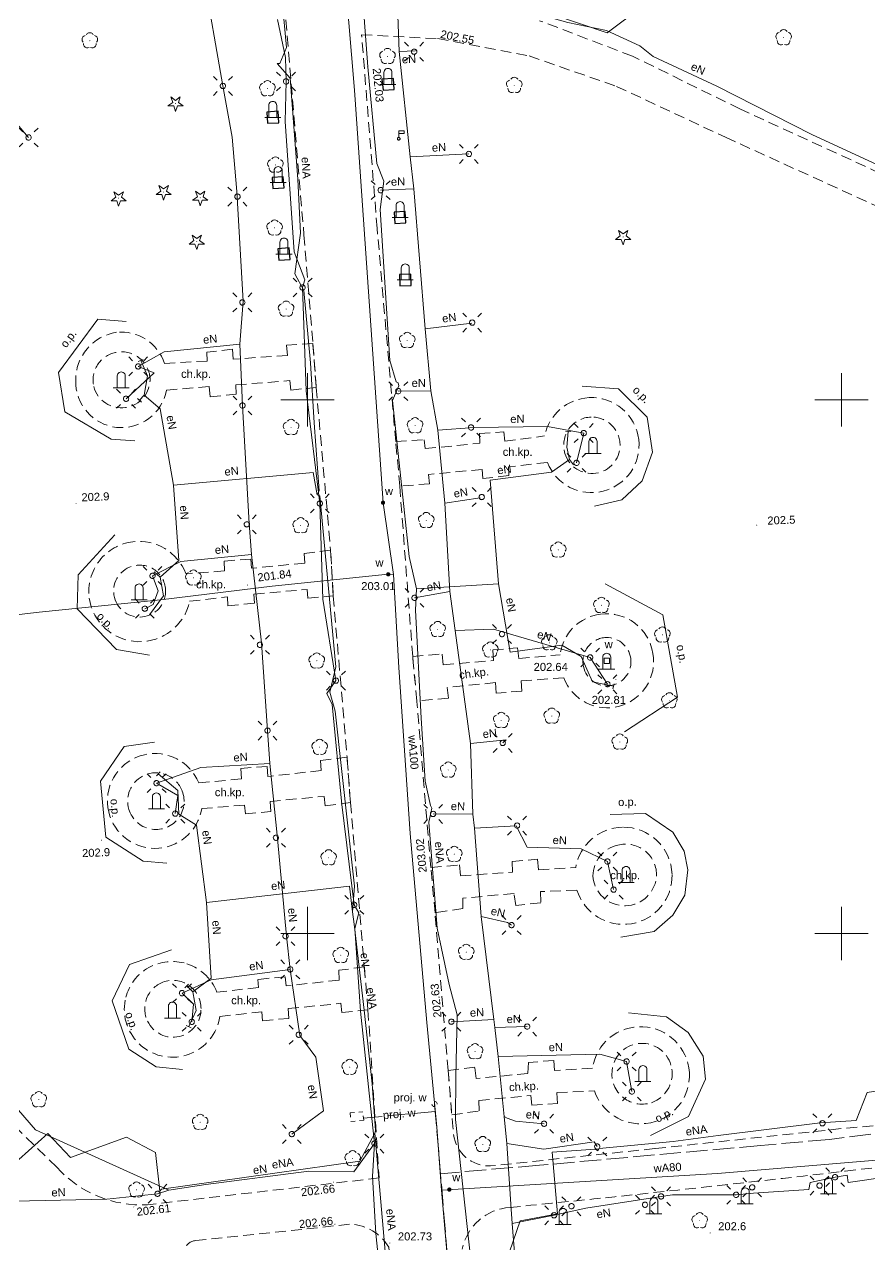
# Model space of a CAD drawing. Extents: x 0 to 7423283, y 0 to 5548300.
# Drawn here: x 7422473.5 to 7422552.6, y 5547770.9 to 5547885.2 of the extents above; entities that cross this region are included whole.
import ezdxf
from ezdxf.enums import TextEntityAlignment as Align

# ---------------------------------------------------------------- set-up
doc = ezdxf.new("R2010")
doc.units = 0
for name, pattern in [('PRZER0_8-0_8', [1.6, 0.8, -0.8]), ('PRZER2-1', [3, 2, -1]), ('PRZER4-1', [5, 4, -1])]:
    doc.linetypes.add(name, pattern=pattern)
doc.layers.get('0').update_dxf_attribs({"linetype": 'CONTINUOUS', "lineweight": 13})
for name, color, linetype, lineweight in [('KTCR02', 7, 'PRZER2-1', 18), ('KTCR02_O', 7, 'PRZER2-1', 18), ('RTPW01', 7, 'CONTINUOUS', 13), ('RTPW01_O', 7, 'CONTINUOUS', 13), ('RTPW02', 7, 'CONTINUOUS', 13), ('RTPW02_O', 7, 'CONTINUOUS', 13), ('SUSM', 7, 'CONTINUOUS', 18), ('USPIMT', 7, 'CONTINUOUS', 18)]:
    doc.layers.add(name, color=color, linetype=linetype, lineweight=lineweight)
for name, color, linetype, lineweight, true_color in [('OBOO04_01', 7, 'CONTINUOUS', 18, 0x0a0909), ('OBOO04_02', 7, 'CONTINUOUS', 18, 0x0a0909), ('OBOP01', 7, 'CONTINUOUS', 18, 0x008000), ('OBOP02', 7, 'CONTINUOUS', 18, 0x008000), ('OBOP05_02', 7, 'CONTINUOUS', 18, 0x0a0909), ('OBOP05_02_O', 7, 'CONTINUOUS', 18, 0x0a0909), ('SUPE04', 1, 'CONTINUOUS', 18, 0xff0000), ('SUPE04_O', 1, 'CONTINUOUS', 18, 0xff0000), ('SUPW03', 5, 'CONTINUOUS', 18, 0x0000ff), ('SUPW03_O', 5, 'CONTINUOUS', 18, 0x0000ff), ('SUUS02', 7, 'CONTINUOUS', 18, 0x0a0909), ('SUUS02_O', 5, 'CONTINUOUS', 18, 0x0000ff), ('SUUS15', 7, 'CONTINUOUS', 18, 0xff9100), ('SUUS15_18', 5, 'PRZER0_8-0_8', 18, 0x0000ff), ('SUUS15_O', 7, 'CONTINUOUS', 18, 0xff9100), ('SUXX_01', 7, 'CONTINUOUS', 18, 0x0a0909)]:
    doc.layers.add(name, color=color, linetype=linetype, lineweight=lineweight, true_color=true_color)
for name, color, linetype, true_color in [('SUPS01_03', 1, 'CONTINUOUS', 0xff0000), ('SUPS01_03_O', 1, 'CONTINUOUS', 0xff0000), ('SUPS01_08', 5, 'CONTINUOUS', 0x0000ff), ('SUPS01_08_O', 5, 'CONTINUOUS', 0x0000ff), ('SUUS25', 7, 'CONTINUOUS', 0x0a0909), ('SUUS25_O', 7, 'CONTINUOUS', 0x0a0909)]:
    doc.layers.add(name, color=color, linetype=linetype, true_color=true_color)
doc.styles.add('GEO-INFO', font='Arial')

# ---------------------------------------------------------------- blocks, each defined once
blk = doc.blocks.new('KOLO')
blk.add_hatch(color=0).paths.add_polyline_path([(0, 0.5), (-0.12941, 0.482963), (-0.25, 0.433013), (-0.353553, 0.353553), (-0.433013, 0.25), (-0.482963, 0.12941), (-0.5, 0), (-0.482963, -0.12941), (-0.433013, -0.25), (-0.353553, -0.353553), (-0.25, -0.433013), (-0.12941, -0.482963), (0, -0.5), (0.12941, -0.482963), (0.25, -0.433013), (0.353553, -0.353553), (0.433013, -0.25), (0.482963, -0.12941), (0.5, 0), (0.482963, 0.12941), (0.433013, 0.25), (0.353553, 0.353553), (0.25, 0.433013), (0.12941, 0.482963)])
blk = doc.blocks.new('SUUS_P')
at = {"color": 0}
for points in [[(-0.5, 0), (-0.482963, 0.12941), (-0.433013, 0.25), (-0.353553, 0.353553), (-0.25, 0.433013), (-0.12941, 0.482963), (0, 0.5)], [(0.5, 0), (0.482963, -0.12941), (0.433013, -0.25), (0.353553, -0.353553), (0.25, -0.433013), (0.12941, -0.482963), (0, -0.5)]]:
    blk.add_lwpolyline(points, dxfattribs=at)
blk = doc.blocks.new('KRAK_MA')
at = {"color": 0}
blk.add_lwpolyline([(0.25, 0), (0.241481, -0.064705), (0.216506, -0.125), (0.176777, -0.176777), (0.125, -0.216506), (0.064705, -0.241481), (0, -0.25), (-0.064705, -0.241481), (-0.125, -0.216506), (-0.183263, -0.170043), (-0.225242, -0.108471), (-0.247208, -0.037261), (-0.247208, 0.037261), (-0.225242, 0.108471), (-0.183263, 0.170043), (-0.125, 0.216506), (-0.05563, 0.243732), (0.018683, 0.249301), (0.091335, 0.232718), (0.155872, 0.195458), (0.20656, 0.14083), (0.238893, 0.073689), (0.25, 0), (1.5, 0), (1.5, -1), (1, -1), (1, 0)], dxfattribs=at)
blk = doc.blocks.new('SPDLP')
blk.add_hatch(color=0).paths.add_polyline_path([(-0.09, 0), (-0.085595, -0.027812), (-0.072812, -0.052901), (-0.052901, -0.072812), (-0.027812, -0.085595), (0, -0.09), (0.027812, -0.085595), (0.052901, -0.072812), (0.072812, -0.052901), (0.085595, -0.027812), (0.09, 0), (0.085595, 0.027812), (0.072812, 0.052901), (0.052901, 0.072812), (0.027812, 0.085595), (0, 0.09), (-0.027812, 0.085595), (-0.052901, 0.072812), (-0.072812, 0.052901), (-0.085595, 0.027812)])
at = {"color": 0}
for points in [[(-1.292703, 0.137547), (-1.355024, 0.389802), (-1.327532, 0.648184), (-1.213525, 0.881678), (-1.026689, 1.062258), (-0.78945, 1.168249), (-0.530282, 1.186929)], [(-0.268652, 1.271938), (-0.048001, 1.40916), (0.20623, 1.462858), (0.463525, 1.426585), (0.693003, 1.304695), (0.867117, 1.11182), (0.964971, 0.871109)], [(1.126667, 0.648554), (1.325358, 0.481106), (1.454989, 0.255912), (1.5, 0), (1.454989, -0.255912), (1.325358, -0.481106), (1.126667, -0.648554)], [(-0.530282, -1.186929), (-0.78945, -1.168249), (-1.026689, -1.062258), (-1.213525, -0.881678), (-1.327532, -0.648184), (-1.355024, -0.389802), (-1.292703, -0.137547)], [(0.964971, -0.871109), (0.867117, -1.11182), (0.693003, -1.304695), (0.463525, -1.426585), (0.20623, -1.462858), (-0.048001, -1.40916), (-0.268652, -1.271938)]]:
    blk.add_lwpolyline(points, dxfattribs=at)
blk = doc.blocks.new('SPDIP')
blk.add_hatch(color=0).paths.add_polyline_path([(-0.09, 0), (-0.085595, -0.027812), (-0.072812, -0.052901), (-0.052901, -0.072812), (-0.027812, -0.085595), (0, -0.09), (0.027812, -0.085595), (0.052901, -0.072812), (0.072812, -0.052901), (0.085595, -0.027812), (0.09, 0), (0.085595, 0.027812), (0.072812, 0.052901), (0.052901, 0.072812), (0.027812, 0.085595), (0, 0.09), (-0.027812, 0.085595), (-0.052901, 0.072812), (-0.072812, 0.052901), (-0.085595, 0.027812)])
at = {"color": 0}
blk.add_lwpolyline([(0.177062, -0.544942), (-0.463555, -1.426676), (-0.463555, -0.336792), (-1.500096, 0), (-0.463555, 0.336792), (-0.463555, 1.426676), (0.177062, 0.544942), (1.213603, 0.881734), (0.572986, 0), (1.213603, -0.881734)], close=True, dxfattribs=at)
blk = doc.blocks.new('OBOO04')
at = {"color": 0}
for points in [[(0, -1), (0, 1)], [(0, -0.5), (1.5, -0.5), (1.62941, -0.482963), (1.75, -0.433013), (1.853553, -0.353553), (1.933013, -0.25), (1.982963, -0.12941), (2, 0), (1.982963, 0.12941), (1.933013, 0.25), (1.853553, 0.353553), (1.75, 0.433013), (1.62941, 0.482963), (1.5, 0.5)], [(0, 0.5), (1.5, 0.5)]]:
    blk.add_lwpolyline(points, dxfattribs=at)
blk = doc.blocks.new('KWADRAT_NIEPRZEZR')
at = {"color": 0}
blk.add_lwpolyline([(-0.5, 0.5), (-0.5, -0.5), (0.5, -0.5), (0.5, 0.5)], close=True, dxfattribs=at)
blk = doc.blocks.new('PION_C')
at = {"color": 0}
blk.add_lwpolyline([(0, 0.5), (0, -0.5)], dxfattribs=at)
blk = doc.blocks.new('SUSM01_01')
at = {"color": 0}
for points in [[(-0.353553, 0.353553), (-0.212132, 0.212132)], [(0.353553, 0.353553), (0.212132, 0.212132)], [(-0.353553, -0.353553), (-0.212132, -0.212132)], [(0.353553, -0.353553), (0.212132, -0.212132)]]:
    blk.add_lwpolyline(points, dxfattribs=at)
blk.add_lwpolyline([(0.1, 0), (0.093969, -0.034202), (0.076604, -0.064279), (0.05, -0.086603), (0.025882, -0.096593), (0, -0.1), (-0.025882, -0.096593), (-0.05, -0.086603), (-0.073305, -0.068017), (-0.090097, -0.043388), (-0.098883, -0.014904), (-0.098883, 0.014904), (-0.090097, 0.043388), (-0.073305, 0.068017), (-0.05, 0.086603), (-0.022252, 0.097493), (0.007473, 0.09972), (0.036534, 0.093087), (0.062349, 0.078183), (0.082624, 0.056332), (0.095557, 0.029476)], close=True, dxfattribs=at)
blk = doc.blocks.new('OKRAG_PELNY')
at = {"color": 0}
blk.add_lwpolyline([(0.5, 0), (0.482963, -0.12941), (0.433013, -0.25), (0.353553, -0.353553), (0.25, -0.433013), (0.12941, -0.482963), (0, -0.5), (-0.12941, -0.482963), (-0.25, -0.433013), (-0.353553, -0.353553), (-0.433013, -0.25), (-0.482963, -0.12941), (-0.5, 0), (-0.482963, 0.12941), (-0.433013, 0.25), (-0.353553, 0.353553), (-0.25, 0.433013), (-0.12941, 0.482963), (0, 0.5), (0.12941, 0.482963), (0.25, 0.433013), (0.353553, 0.353553), (0.433013, 0.25), (0.482963, 0.12941)], close=True, dxfattribs=at)

msp = doc.modelspace()

# ---------------------------------------------------------------- linework, layer by layer
at = {"color": 7, "linetype": 'Continuous', "lineweight": 13, "elevation": 100, "flags": 128}
for points in [[(7422500, 5547847.5), (7422500, 5547852.5)], [(7422550, 5547847.5), (7422550, 5547852.5)], [(7422497.5, 5547850), (7422502.5, 5547850)], [(7422547.5, 5547850), (7422552.5, 5547850)], [(7422500, 5547797.5), (7422500, 5547802.5)], [(7422550, 5547797.5), (7422550, 5547802.5)], [(7422497.5, 5547800), (7422502.5, 5547800)], [(7422547.5, 5547800), (7422552.5, 5547800)]]:
    msp.add_lwpolyline(points, dxfattribs=at)
at = {"layer": 'KTCR02', "color": 7, "linetype": 'PRZER2-1', "lineweight": 18, "ltscale": 0.5, "elevation": 10.18}
for points in [[(7422576.6, 5547886.57), (7422579.09, 5547878.71), (7422582.39, 5547872.25), (7422585.46, 5547867.47, -0.5876259), (7422583.13, 5547863.37), (7422573.3, 5547864.95), (7422565.51, 5547866.73), (7422556.35, 5547869.96), (7422540.5, 5547877.25), (7422530.44, 5547882.19), (7422521.74, 5547885.51)], [(7422497.99, 5547885.59), (7422499.68, 5547865.44), (7422500.51, 5547855.28), (7422500.83, 5547851.16), (7422502.17, 5547835.9), (7422502.42, 5547831.62), (7422503.72, 5547816.52), (7422504.03, 5547812.27), (7422505.33, 5547796.87), (7422505.67, 5547792.85), (7422506.71, 5547777.1), (7422485.04, 5547774.59, -0.227052), (7422476.53, 5547778.11), (7422464.96, 5547789.38)], [(7422552.96, 5547781.99), (7422549.96, 5547781.72), (7422532.52, 5547779.85), (7422517.15, 5547778.23, -0.3907425), (7422513.69, 5547781.17, -0.0051924), (7422513.18, 5547787.16), (7422511.95, 5547801.94), (7422511.56, 5547806.18), (7422510.29, 5547821.4), (7422510.254, 5547821.768), (7422509.9, 5547825.4), (7422509.858, 5547825.954), (7422508.65, 5547841.9), (7422508.27, 5547846.1), (7422506.53, 5547866.04), (7422505.08, 5547884.2), (7422512.2, 5547883.83), (7422520.77, 5547882.21), (7422528.94, 5547879.36), (7422539.16, 5547874.59), (7422555.38, 5547867.18)], [(7422514.5, 5547770.43, -0.3408384), (7422518.97, 5547774.34, 0.0047643), (7422550.35, 5547777.74), (7422560, 5547778.84), (7422566.61, 5547780.05), (7422569.83, 5547781.1), (7422572.58, 5547782.29), (7422579.58, 5547786.49), (7422586.51, 5547792.18), (7422590.8, 5547795.27, -0.351905), (7422598.62, 5547794.72), (7422600.33, 5547785.89, 0.2783741), (7422606.31, 5547777.41), (7422613.41, 5547773.18), (7422615.78, 5547771.35), (7422619.42, 5547765.23)]]:
    msp.add_lwpolyline(points, format="xyb", dxfattribs=at)
for points in [[(7422500.51, 5547855.28), (7422498.05, 5547855.12), (7422498.13, 5547854.14), (7422493.05, 5547853.81), (7422492.98, 5547854.73), (7422490.59, 5547854.47), (7422490.63, 5547853.63), (7422486.62, 5547853.4, 0.3524065), (7422482.14, 5547856.32, 0.3773324), (7422478.31, 5547851.8, 0.9242768), (7422486.81, 5547850.89), (7422490.81, 5547851.25), (7422490.89, 5547850.27), (7422493.33, 5547850.54), (7422493.31, 5547851.39), (7422498.35, 5547851.8), (7422498.45, 5547850.91), (7422500.83, 5547851.16)], [(7422485.27, 5547852.03, 0.4546765), (7422482.04, 5547854.43, 0.4240274), (7422480, 5547851.25, 0.8986004)], [(7422508.27, 5547846.1), (7422510.93, 5547846.26), (7422511.02, 5547845.43), (7422516.14, 5547845.92), (7422516.1, 5547846.83), (7422518.38, 5547846.99), (7422518.48, 5547846.12), (7422522.21, 5547846.61, -0.3441919), (7422526.37, 5547850.2, -0.3947405), (7422531.02, 5547846.28, -0.8814246), (7422522.47, 5547844.13), (7422518.82, 5547843.72), (7422518.86, 5547842.9), (7422516.44, 5547842.63), (7422516.35, 5547843.48), (7422511.34, 5547843), (7422511.42, 5547842.14), (7422508.65, 5547841.9)], [(7422524.11, 5547844.97, -0.4956998), (7422526.56, 5547848.38, -0.4244475), (7422529.27, 5547845.71, -0.860554)], [(7422502.17, 5547835.9), (7422499.69, 5547835.6), (7422499.75, 5547834.7), (7422494.76, 5547834.21), (7422494.69, 5547835.08), (7422492.21, 5547834.89), (7422492.25, 5547833.96), (7422488.61, 5547833.72, 0.3433755), (7422483.67, 5547836.7, 0.4168385), (7422479.57, 5547831.43, 0.8375063), (7422488.97, 5547831.12), (7422492.51, 5547831.54), (7422492.55, 5547830.7), (7422495.05, 5547830.94), (7422494.98, 5547831.8), (7422499.98, 5547832.23), (7422500.04, 5547831.43), (7422502.42, 5547831.62)], [(7422486.72, 5547832.21, 0.518507), (7422483.35, 5547834.32, 0.3980875), (7422482, 5547831.26, 0.8662652)], [(7422509.858, 5547825.954), (7422512.62, 5547826.177), (7422512.7, 5547825.18), (7422517.42, 5547825.56), (7422517.35, 5547826.57), (7422519.67, 5547826.76), (7422519.8, 5547825.75), (7422523.66, 5547826.12, -0.3421146), (7422527.45, 5547829.93, -0.4039275), (7422532.35, 5547826.24, -0.91045), (7422524, 5547823.96), (7422520.01, 5547823.66), (7422520.09, 5547822.71), (7422517.67, 5547822.52), (7422517.6, 5547823.5), (7422513.1, 5547823.05), (7422513.2, 5547822.055), (7422510.254, 5547821.768)], [(7422525.85, 5547825, -0.4692807), (7422527.97, 5547827.73, -0.4106239), (7422530.29, 5547825.55, -0.9252718)], [(7422503.72, 5547816.52), (7422501.23, 5547816.22), (7422501.3, 5547815.26), (7422496.3, 5547814.72), (7422496.23, 5547815.66), (7422493.77, 5547815.46), (7422493.83, 5547814.49), (7422489.83, 5547814.11, 0.3648151), (7422484.75, 5547816.75, 0.3913621), (7422481.32, 5547811.79, 0.858308), (7422490.11, 5547811.7), (7422494.1, 5547812.03), (7422494.19, 5547811.2), (7422496.58, 5547811.44), (7422496.5, 5547812.38), (7422501.57, 5547812.85), (7422501.67, 5547811.97), (7422504.03, 5547812.27)], [(7422488.27, 5547813.35, 0.4519358), (7422484.57, 5547814.75, 0.3568548), (7422483.29, 5547811.63, 1.0463867)], [(7422511.56, 5547806.18), (7422514.24, 5547806.43), (7422514.33, 5547805.4), (7422519.2, 5547805.75), (7422519.18, 5547806.73), (7422521.53, 5547806.96), (7422521.63, 5547805.97), (7422525.12, 5547806.19, -0.3589111), (7422529.5, 5547809.96, -0.4112951), (7422534.14, 5547805.54, -0.8744133), (7422525.24, 5547804.07), (7422521.84, 5547803.92), (7422521.86, 5547802.87), (7422519.52, 5547802.63), (7422519.35, 5547803.76), (7422514.54, 5547803.31), (7422514.56, 5547802.35), (7422511.95, 5547801.94)], [(7422526.73, 5547805.41, -0.3465185), (7422529.05, 5547808.28, -0.4882262), (7422532.69, 5547805.53, -0.9636651)], [(7422505.33, 5547796.87), (7422502.93, 5547796.55), (7422502.96, 5547795.63), (7422498.01, 5547795.09), (7422497.91, 5547795.95), (7422495.36, 5547795.7), (7422495.43, 5547794.93), (7422491.52, 5547794.51, 0.2425893), (7422488.45, 5547797.24, 0.4291935), (7422482.94, 5547793.77, 1.0187187), (7422491.81, 5547792.22), (7422495.72, 5547792.67), (7422495.79, 5547791.83), (7422498.27, 5547792.05), (7422498.21, 5547792.96), (7422503.14, 5547793.46), (7422503.22, 5547792.61), (7422505.67, 5547792.85)], [(7422490.04, 5547792.97, 0.5257142), (7422486.46, 5547795.44, 0.4378838), (7422485.04, 5547791.79, 0.8102581)], [(7422513.52, 5547783.01), (7422516.09, 5547783.38), (7422516.06, 5547784.36), (7422520.92, 5547784.83), (7422521.02, 5547783.91), (7422523.41, 5547784.07), (7422523.36, 5547785.09), (7422526.87, 5547785.25, 0.3505984), (7422531.7, 5547782.2, 0.4005695), (7422535.76, 5547786.99, 0.8975408), (7422526.69, 5547787.4), (7422523.12, 5547787.17), (7422523.08, 5547788.11), (7422520.71, 5547787.91), (7422520.65, 5547786.9), (7422515.8, 5547786.41), (7422515.67, 5547787.47), (7422513.18, 5547787.16)], [(7422528.57, 5547787.4, 0.5753505), (7422532.21, 5547784.15, 0.4044993), (7422534.03, 5547787.67, 0.7962681)], [(7422489.52, 5547771.23), (7422504.05, 5547772.77, -0.2458491), (7422507.63, 5547770.61), (7422508.77, 5547757.02, -0.4476221), (7422506.4, 5547756.07), (7422500.65, 5547760.41), (7422488.85, 5547769.18, -0.660504)]]:
    msp.add_lwpolyline(points, format="xyb", close=True, dxfattribs=at)
at = {"layer": 'OBOO04_02', "color": 18, "linetype": 'Continuous', "lineweight": 25, "true_color": 0x0a0909, "elevation": 10.18}
for points in [[(7422507.079, 5547878.991), (7422508.111, 5547879.057), (7422508.051, 5547880.091), (7422506.978, 5547880.043)], [(7422497.254, 5547877.026), (7422496.204, 5547876.948), (7422496.252, 5547875.901), (7422497.316, 5547875.943)], [(7422497.726, 5547870.901), (7422496.689, 5547870.829), (7422496.751, 5547869.783), (7422497.834, 5547869.855)], [(7422508.184, 5547866.502), (7422509.23, 5547866.586), (7422509.159, 5547867.627), (7422508.134, 5547867.57)], [(7422498.289, 5547864.238), (7422497.24, 5547864.134), (7422497.337, 5547863.071), (7422498.378, 5547863.155)], [(7422508.666, 5547860.685), (7422509.718, 5547860.714), (7422509.673, 5547861.774), (7422508.61, 5547861.751)]]:
    msp.add_lwpolyline(points, close=True, dxfattribs=at)
at = {"layer": 'OBOP05_02', "color": 18, "linetype": 'Continuous', "lineweight": 18, "true_color": 0x0a0909, "elevation": 10.1}
for points in [[(7422483.02, 5547857.34), (7422480.37, 5547857.55), (7422476.69, 5547852.57), (7422477.28, 5547848.87), (7422481.63, 5547846.3), (7422483.84, 5547846.15)], [(7422526.88, 5547840.02), (7422529.44, 5547840.62), (7422531.33, 5547842.4), (7422532.31, 5547845.1), (7422531.82, 5547848.36), (7422529.14, 5547851.03), (7422525.73, 5547851.28)], [(7422481.96, 5547837.34), (7422478.55, 5547833.59), (7422478.45, 5547830.4), (7422482.12, 5547826.62), (7422485.21, 5547826.09)], [(7422529.69, 5547818.88), (7422534.64, 5547822.14), (7422533.28, 5547829.85), (7422527.88, 5547832.77)], [(7422485.67, 5547817.92), (7422482.86, 5547817.51), (7422480.64, 5547814.28), (7422481.12, 5547809.03), (7422484.62, 5547806.79), (7422486.84, 5547806.6)], [(7422529.36, 5547799.66), (7422532.48, 5547800.2), (7422534.22, 5547801.73), (7422535.33, 5547803.6), (7422535.61, 5547805.95), (7422535.28, 5547807.72), (7422534.21, 5547809.49), (7422531.65, 5547811.25), (7422528.34, 5547811.16)], [(7422487.29, 5547798.47), (7422483.36, 5547797.11), (7422481.71, 5547793.68), (7422483.28, 5547789.16), (7422485.85, 5547787.5), (7422488.31, 5547787.25)], [(7422532.11, 5547781.09), (7422535.68, 5547782.87), (7422537.28, 5547786.35), (7422537.06, 5547788.52), (7422535.65, 5547790.72), (7422533.62, 5547792.2), (7422530.05, 5547792.56)]]:
    msp.add_lwpolyline(points, dxfattribs=at)
at = {"layer": 'SUPE04', "color": 1, "linetype": 'Continuous', "lineweight": 18, "true_color": 0xff0000, "elevation": 10.18}
for points in [[(7422495.18, 5547917.98), (7422495.37, 5547913.39), (7422495.8, 5547907.79), (7422496.25, 5547903.02), (7422495.73, 5547902.36), (7422496.49, 5547900.9), (7422496.62, 5547898.83), (7422497.46, 5547890.3), (7422497.63, 5547887.38), (7422498.03, 5547883), (7422497.42, 5547881.51), (7422497.17, 5547881.51), (7422498.38, 5547880.13), (7422499.11, 5547870.68), (7422499.35, 5547865.61), (7422498.82, 5547861.79), (7422499.68, 5547860.24), (7422500.28, 5547853.47), (7422500.63, 5547847.84), (7422501.1, 5547841.48), (7422500.93, 5547841.08)], [(7422490.24, 5547889.99), (7422492.09, 5547879.4), (7422492.97, 5547874.6), (7422493.4, 5547869.52), (7422493.98, 5547859.25), (7422493.68, 5547855.21), (7422493.92, 5547849.46), (7422494.54, 5547838.42), (7422494.76, 5547835.51), (7422495.69, 5547827.22), (7422496.26, 5547819.03), (7422496.47, 5547815.93), (7422497.19, 5547808.89), (7422498.04, 5547799.76), (7422498.4, 5547796.64)], [(7422505.02, 5547889.56), (7422511.34, 5547888.91), (7422520.31, 5547887.01), (7422528.06, 5547884.38), (7422534.63, 5547889.3), (7422536.32, 5547889.94), (7422535.53, 5547887.52)], [(7422585.14, 5547867.16), (7422584.69, 5547866.81), (7422582.07, 5547865.17), (7422575.21, 5547866.05), (7422573.22, 5547865.63), (7422566.82, 5547867), (7422561.81, 5547868.46), (7422555.41, 5547871.07), (7422547.22, 5547874.84), (7422538.34, 5547879.38), (7422532.37, 5547882.15), (7422531.13, 5547883.16), (7422528.01, 5547884.61), (7422524.38, 5547885.33), (7422515.65, 5547887.82), (7422509.97, 5547889.18), (7422508.32, 5547890.27)], [(7422519.42, 5547769.72), (7422519.16, 5547772.82), (7422519.08, 5547774.16), (7422518.66, 5547780.34), (7422518.41, 5547782.85), (7422517.85, 5547788.49), (7422517.56, 5547791.19), (7422517.47, 5547791.93), (7422516.27, 5547801.6), (7422515.64, 5547809.86), (7422515.5, 5547811.17), (7422515.28, 5547817.8), (7422513.85, 5547828.39), (7422513.34, 5547832.04), (7422512.88, 5547840.32), (7422512.2, 5547847.14), (7422511.57, 5547850.85), (7422511.02, 5547856.65), (7422509.97, 5547869.75), (7422509.62, 5547872.77), (7422508.6, 5547882.62), (7422508.32, 5547890.27)], [(7422505.02, 5547889.56), (7422505.65, 5547881.19), (7422506.49, 5547872.14), (7422507.15, 5547870.49), (7422506.8, 5547867.83), (7422507.72, 5547853.69), (7422508.32, 5547851.69), (7422508.51, 5547851.58), (7422508.56, 5547851.32), (7422507.97, 5547849.92), (7422509.54, 5547835.32), (7422510.23, 5547832.29)], [(7422431.48, 5547886.15), (7422431.72, 5547885.64), (7422440.19, 5547868.77), (7422440.59, 5547864.7), (7422440.6, 5547848.18), (7422442.05, 5547846.27), (7422441.65, 5547840.8), (7422443.85, 5547828.24), (7422446.97, 5547819.13), (7422451.09, 5547810.51), (7422454.67, 5547805.2), (7422458.65, 5547801.91), (7422459.23, 5547797.99), (7422462.33, 5547793.96), (7422467.17, 5547793.51), (7422469.24, 5547792.1), (7422469.73, 5547787.12), (7422474.53, 5547781.61), (7422487.04, 5547775.95)], [(7422497.2, 5547885.64), (7422497.95, 5547882.06), (7422498, 5547879.82), (7422497.92, 5547876.06), (7422498.76, 5547863.85), (7422499.75, 5547861.24), (7422499.55, 5547860.52), (7422499.9, 5547850.83), (7422501.17, 5547840.29), (7422501.46, 5547831.33), (7422502.67, 5547823.69), (7422501.83, 5547822.47), (7422502.31, 5547821.44), (7422503.21, 5547812.07), (7422504.39, 5547802.68), (7422504.82, 5547801.94), (7422504.45, 5547800.47), (7422504.98, 5547792.72), (7422506.27, 5547780.32)], [(7422473.9, 5547874.57), (7422466.03, 5547883.74), (7422446.95, 5547881.79), (7422436.67, 5547880.83), (7422435.37, 5547879.11), (7422422.26, 5547871.21), (7422414.37, 5547858.89), (7422416.84, 5547852.04), (7422417.05, 5547852.26), (7422417.1, 5547853.9), (7422407.97, 5547851.58), (7422393.08, 5547864.94)], [(7422508.6, 5547882.62), (7422510.1, 5547882.69)], [(7422509.62, 5547872.77), (7422515.12, 5547873.03)], [(7422506.86, 5547869.64), (7422509.97, 5547869.75)], [(7422511.02, 5547856.65), (7422515.39, 5547857.19)], [(7422483.02, 5547850.1), (7422485.65, 5547852.51), (7422484.16, 5547853.13), (7422486.59, 5547854.49), (7422493.68, 5547855.21)], [(7422487.46, 5547842), (7422486.22, 5547849.16), (7422484.73, 5547850.42), (7422485.02, 5547852.25), (7422484.39, 5547853.68)], [(7422484.73, 5547850.42), (7422484.28, 5547849.95)], [(7422511.57, 5547850.85), (7422508.51, 5547850.81)], [(7422512.2, 5547847.14), (7422515.6, 5547847.41), (7422522.47, 5547847.49), (7422525.87, 5547846.88), (7422525.2, 5547844.09)], [(7422510.23, 5547832.29), (7422517.9, 5547832.76), (7422517.1, 5547842.46), (7422522.87, 5547843.23), (7422524.53, 5547844.42), (7422524.28, 5547845.55), (7422524.41, 5547847.04)], [(7422524.53, 5547844.42), (7422524.9, 5547843.89)], [(7422500.93, 5547841.08), (7422500.53, 5547843.18), (7422487.46, 5547842), (7422487.97, 5547834.93), (7422486.22, 5547833.39), (7422486.53, 5547831.62), (7422485.21, 5547829.84)], [(7422500.93, 5547841.08), (7422501.16, 5547841.01), (7422502.66, 5547824.97), (7422502.11, 5547822.6), (7422502.6, 5547820.83), (7422504.42, 5547804.42), (7422504.23, 5547802.04)], [(7422512.88, 5547840.32), (7422516.17, 5547840.81)], [(7422484.78, 5547830.43), (7422485.57, 5547830.82), (7422486.04, 5547832.11), (7422485.5, 5547833.51), (7422488.15, 5547834.84), (7422494.76, 5547835.51)], [(7422486.22, 5547833.39), (7422485.65, 5547833.88)], [(7422517.9, 5547832.76), (7422518.99, 5547826.35), (7422523.81, 5547827), (7422525.63, 5547825.95), (7422526.68, 5547823.58), (7422528.66, 5547823.16)], [(7422513.34, 5547832.04), (7422510.03, 5547831.45)], [(7422510.23, 5547832.29), (7422510.12, 5547830.28), (7422510.65, 5547820.18), (7422511.02, 5547814.26), (7422511.53, 5547811.98), (7422511.66, 5547811.75), (7422511.36, 5547810.43), (7422512.14, 5547800.5), (7422513.28, 5547795.22), (7422514.01, 5547792.38), (7422513.9, 5547786.56), (7422513.88, 5547782.59), (7422515.29, 5547769.41)], [(7422513.85, 5547828.39), (7422517.43, 5547828.52), (7422526.47, 5547825.86), (7422528.09, 5547823.35)], [(7422515.28, 5547817.8), (7422518.61, 5547818.15), (7422518.29, 5547817.85)], [(7422487.63, 5547811.23), (7422487.86, 5547812.93), (7422485.88, 5547814.08), (7422490.03, 5547815.54), (7422496.47, 5547815.93)], [(7422490.54, 5547802.91), (7422489.62, 5547810.15), (7422487.96, 5547811.17), (7422487.87, 5547813.41), (7422486.04, 5547814.97)], [(7422518.92, 5547770.17), (7422519.91, 5547773.07), (7422523.41, 5547773.74), (7422522.91, 5547779.51), (7422526.98, 5547779.79), (7422527.18, 5547779.65), (7422527.32, 5547779.85), (7422534.23, 5547780.52), (7422538.47, 5547781.09), (7422548.01, 5547782.25), (7422551.38, 5547782.48), (7422552.42, 5547785.12), (7422555.85, 5547785.65), (7422557.99, 5547782.87), (7422569.25, 5547786.12), (7422569.41, 5547786.3), (7422569.66, 5547786.23), (7422573.64, 5547788.7), (7422580.53, 5547793.18), (7422585.31, 5547797.5), (7422588.57, 5547801.84), (7422591.56, 5547806.72), (7422593.67, 5547813.95)], [(7422515.5, 5547811.17), (7422511.77, 5547811.2)], [(7422515.64, 5547809.86), (7422519.56, 5547810.09), (7422520.57, 5547808.1), (7422525.62, 5547807.93), (7422528.09, 5547806.74), (7422528.67, 5547804.11)], [(7422504.23, 5547802.04), (7422503.94, 5547804.42), (7422490.54, 5547802.91), (7422490.98, 5547795.81), (7422489.27, 5547794.54), (7422489.59, 5547792.78), (7422488.89, 5547791.28)], [(7422504.23, 5547802.04), (7422504.37, 5547800.89), (7422505.31, 5547792.83), (7422506.06, 5547785.93), (7422506.39, 5547781.55), (7422506.31, 5547781.3)], [(7422516.27, 5547801.6), (7422518.72, 5547801.02), (7422519.12, 5547800.79)], [(7422489.17, 5547791.72), (7422489.34, 5547793.37), (7422488.26, 5547794.41), (7422491, 5547795.67), (7422498.4, 5547796.64)], [(7422498.4, 5547796.64), (7422499.28, 5547790.43), (7422500.78, 5547788.42), (7422501.51, 5547783.39), (7422498.54, 5547781.21)], [(7422489.27, 5547794.54), (7422488.7, 5547795.09)], [(7422589.96, 5547793.58), (7422586.77, 5547791.57), (7422582.74, 5547787.25), (7422579.92, 5547784.76), (7422577.51, 5547784.29), (7422577.39, 5547784.79), (7422574.39, 5547782.71), (7422571.29, 5547780.52), (7422565.87, 5547778.82), (7422561.52, 5547777.82), (7422558.1, 5547778.17), (7422558.2, 5547777.77), (7422550.63, 5547776.67), (7422550.55, 5547777.36), (7422549.41, 5547777.17), (7422547.06, 5547776.68), (7422546.95, 5547776.01), (7422541.77, 5547775.66), (7422540.14, 5547775.52), (7422534.19, 5547775.52), (7422533.11, 5547775.37), (7422526.06, 5547774.28), (7422523.1, 5547773.6), (7422519.16, 5547772.82)], [(7422517.47, 5547791.93), (7422513.48, 5547791.74)], [(7422517.56, 5547791.19), (7422520.58, 5547791.28)], [(7422517.85, 5547788.49), (7422527.39, 5547788.7), (7422529.89, 5547788.01), (7422530.38, 5547785.2)], [(7422518.41, 5547782.85), (7422518.71, 5547782.71), (7422519.47, 5547782.41), (7422522.16, 5547782.18)], [(7422463.78, 5547775.07), (7422467.22, 5547775.25), (7422472.09, 5547778.03), (7422475.71, 5547781.25), (7422477.82, 5547779.02), (7422483.06, 5547780.92), (7422485.78, 5547779.47), (7422486.18, 5547775.86), (7422486.33, 5547776.06), (7422504.92, 5547778.66), (7422506.31, 5547781.3)], [(7422506.31, 5547781.3), (7422507.73, 5547765.21), (7422507.92, 5547757.07), (7422507.84, 5547756.79), (7422508.22, 5547749.6), (7422507.79, 5547746.72), (7422507.72, 5547742.25), (7422509.51, 5547738.96), (7422509.76, 5547738.82), (7422509.69, 5547738.57), (7422510.02, 5547731.56), (7422509.87, 5547727.31), (7422509.66, 5547724.26), (7422509.88, 5547722.54)], [(7422506.27, 5547780.32), (7422504.36, 5547777.66), (7422500.15, 5547777.75), (7422490.5, 5547776.48), (7422487.04, 5547775.95)], [(7422506.27, 5547780.32), (7422506.08, 5547777.22), (7422506.42, 5547771.89), (7422507.08, 5547765.26), (7422508.24, 5547757.84), (7422508.36, 5547749.3), (7422509.21, 5547745.05), (7422509.97, 5547739.44), (7422509.76, 5547738.38), (7422509.55, 5547732.61), (7422510.1, 5547718.59)], [(7422518.66, 5547780.34), (7422522.15, 5547779.79), (7422526.86, 5547780.48), (7422527.14, 5547780.04)], [(7422468.3, 5547773.55), (7422472.55, 5547774.91), (7422481.21, 5547775.11), (7422485.97, 5547775.62), (7422487.04, 5547775.95)]]:
    msp.add_lwpolyline(points, dxfattribs=at)
at = {"layer": 'SUPW03', "color": 5, "linetype": 'Continuous', "lineweight": 18, "true_color": 0x0000ff, "elevation": 10.18}
for points in [[(7422502.98, 5547897.97), (7422503.6, 5547888.7), (7422504.41, 5547879.01), (7422507.08, 5547840.36), (7422508.05, 5547833.62)], [(7422508.05, 5547833.62), (7422507.57, 5547833.65), (7422496.7, 5547832.54), (7422486.26, 5547831.26), (7422474.88, 5547830.09), (7422467.13, 5547829.19), (7422447.22, 5547826.26), (7422438.6, 5547824.66), (7422416.23, 5547823.52)], [(7422508.05, 5547833.62), (7422508.55, 5547824.93), (7422509.63, 5547809.36), (7422511.17, 5547791.65), (7422512.12, 5547781.85), (7422512.56, 5547775.96)], [(7422512.56, 5547775.96), (7422538.39, 5547777.53), (7422555.12, 5547778.93), (7422563.59, 5547779.77), (7422581.43, 5547781.66), (7422586.59, 5547782.28)], [(7422512.56, 5547775.96), (7422513.44, 5547765.91), (7422514.13, 5547759.11), (7422513.96, 5547758.72), (7422514.09, 5547757.25)]]:
    msp.add_lwpolyline(points, dxfattribs=at)
at = {"layer": 'SUPW03', "color": 5, "linetype": 'PRZER4-1', "lineweight": 18, "ltscale": 0.5, "true_color": 0x0000ff, "elevation": 10.18}
for points in [[(7422580.866, 5547791.18), (7422571.126, 5547785.306), (7422560.188, 5547782.122), (7422548.87, 5547780.715), (7422542.448, 5547780.139), (7422521.723, 5547778.29), (7422512.445, 5547777.498)], [(7422511.913, 5547783.99), (7422516.54, 5547729.052), (7422508.822, 5547719.757), (7422503.991, 5547701.738)], [(7422511.969, 5547783.32), (7422505.254, 5547782.713)]]:
    msp.add_lwpolyline(points, dxfattribs=at)
at = {"layer": 'SUUS15_18', "color": 5, "linetype": 'PRZER0_8-0_8', "lineweight": 18, "ltscale": 0.5, "true_color": 0x0000ff, "elevation": 10.23}
msp.add_lwpolyline([(7422505.201, 5547783.303), (7422504.006, 5547783.195), (7422504.078, 5547782.398), (7422505.273, 5547782.506)], close=True, dxfattribs=at)

# ---------------------------------------------------------------- block references
at = {"layer": 'OBOO04_01', "color": 18, "lineweight": 18, "true_color": 0x0a0909, "xscale": 0.75, "yscale": 0.75, "rotation": 90}
for p in [(7422482.57, 5547851.11, 10.2), (7422526.74, 5547844.97, 10.2), (7422484.24, 5547831.25, 10.2), (7422528.02, 5547824.75, 10.2), (7422485.86, 5547811.67, 10.2), (7422529.84, 5547804.78, 10.2), (7422487.37, 5547792.08, 10.2), (7422531.42, 5547786.12, 10.2), (7422548.79, 5547775.62, 10.2), (7422541, 5547774.67, 10.2), (7422532.44, 5547773.75, 10.2), (7422523.94, 5547772.74, 10.2)]:
    msp.add_blockref('OBOO04', p, dxfattribs=at)
at = {"layer": 'OBOO04_02', "color": 18, "lineweight": 18, "true_color": 0x0a0909, "xscale": 0.75, "yscale": 0.75, "rotation": 90}
for p in [(7422507.544, 5547879.545, 10.19), (7422496.76, 5547876.455, 10.19), (7422497.262, 5547870.343, 10.19), (7422508.682, 5547867.071, 10.19), (7422497.809, 5547863.65, 10.19), (7422509.164, 5547861.231, 10.19)]:
    msp.add_blockref('OBOO04', p, dxfattribs=at)
at = {"layer": 'OBOP01', "color": 96, "lineweight": 18, "true_color": 0x008000, "xscale": 0.5, "yscale": 0.5, "rotation": 90}
for p in [(7422487.66, 5547877.76, 10.12), (7422482.33, 5547868.88, 10.12), (7422486.54, 5547869.46, 10.12), (7422489.97, 5547868.93, 10.12), (7422529.56, 5547865.26, 10.12), (7422489.64, 5547864.82, 10.12)]:
    msp.add_blockref('SPDIP', p, dxfattribs=at)
at = {"layer": 'OBOP02', "color": 96, "lineweight": 18, "true_color": 0x008000, "xscale": 0.5, "yscale": 0.5, "rotation": 90}
for p in [(7422479.63, 5547883.64, 10.12), (7422544.59, 5547883.93, 10.12), (7422507.5, 5547882.17, 10.12), (7422496.26, 5547879.15, 10.12), (7422519.37, 5547879.46, 10.12), (7422497.01, 5547872, 10.12), (7422496.93, 5547866.11, 10.12), (7422498.01, 5547858.5, 10.12), (7422509.35, 5547855.57, 10.12), (7422498.47, 5547847.42, 10.12), (7422510.08, 5547847.58, 10.12), (7422511.13, 5547838.7, 10.12), (7422499.37, 5547838.22, 10.12), (7422523.49, 5547835.94, 10.12), (7422489.33, 5547833.32, 10.12), (7422527.53, 5547830.75, 10.12), (7422512.2, 5547828.49, 10.12), (7422533.24, 5547827.98, 10.12), (7422517.13, 5547826.58, 10.12), (7422522.65, 5547827.24, 10.12), (7422500.88, 5547825.55, 10.12), (7422533.89, 5547821.81, 10.12), (7422518.15, 5547819.97, 10.12), (7422522.88, 5547820.37, 10.12), (7422501.15, 5547817.46, 10.12), (7422529.25, 5547817.94, 10.12), (7422513.19, 5547815.32, 10.12), (7422501.99, 5547807.1, 10.12), (7422513.75, 5547807.43, 10.12), (7422503.12, 5547797.96, 10.12), (7422514.87, 5547798.25, 10.12), (7422515.7, 5547788.94, 10.12), (7422503.96, 5547787.48, 10.12), (7422474.85, 5547784.44, 10.12), (7422489.96, 5547782.32, 10.12), (7422516.42, 5547780.24, 10.12), (7422504.24, 5547778.92, 10.12), (7422484.01, 5547775.98, 10.12), (7422536.73, 5547773.1, 10.12)]:
    msp.add_blockref('SPDLP', p, dxfattribs=at)
at = {"layer": 'RTPW01', "color": 7, "lineweight": 13, "xscale": 0.09, "yscale": 0.09, "rotation": 90}
for p in [(7422478.34, 5547840.3, 10.2), (7422542.07, 5547838.26, 10.2), (7422480.71, 5547808.75, 10.2), (7422537.71, 5547771.95, 10.2)]:
    msp.add_blockref('KOLO', p, dxfattribs=at)
at = {"layer": 'RTPW02', "color": 7, "lineweight": 13, "xscale": 0.09, "yscale": 0.09, "rotation": 90}
for p in [(7422512.2, 5547883.83, 10.2), (7422523.39, 5547826.09, 10.2), (7422528.88, 5547823.78, 10.2), (7422511.42, 5547810.66, 10.2), (7422513.48, 5547791.74, 10.2), (7422502.46, 5547776.71, 10.2), (7422483.74, 5547774.38, 10.2), (7422502.57, 5547772.77, 10.2), (7422507.72, 5547771, 10.2)]:
    msp.add_blockref('KOLO', p, dxfattribs=at)
at = {"layer": 'SUPS01_03', "color": 1, "lineweight": 5, "true_color": 0xff0000, "xscale": 0.09, "yscale": 0.09, "rotation": 90}
msp.add_blockref('KOLO', (7422505.64, 5547881.22, 10.24), dxfattribs=at)
at = {"layer": 'SUPS01_08', "color": 5, "lineweight": 5, "true_color": 0x0000ff, "xscale": 0.09, "yscale": 0.09, "rotation": 90}
for p in [(7422494.39, 5547832.64, 10.24), (7422507.57, 5547833.65, 10.24)]:
    msp.add_blockref('KOLO', p, dxfattribs=at)
at = {"layer": 'SUSM', "color": 7, "lineweight": 18, "rotation": 90}
for name, p, xscale, yscale in [('SUSM01_01', (7422509.99, 5547882.61, 10.24), 2.5, 2.5), ('OKRAG_PELNY', (7422509.99, 5547882.61, 10.24), 0.5, 0.5), ('SUSM01_01', (7422498, 5547879.82, 10.24), 2.5, 2.5), ('SUSM01_01', (7422492.09, 5547879.4, 10.24), 2.5, 2.5), ('OKRAG_PELNY', (7422492.09, 5547879.4, 10.24), 0.5, 0.5), ('OKRAG_PELNY', (7422498, 5547879.82, 10.24), 0.5, 0.5), ('SUSM01_01', (7422473.9, 5547874.57, 10.24), 2.5, 2.5), ('OKRAG_PELNY', (7422473.9, 5547874.57, 10.24), 0.5, 0.5), ('SUSM01_01', (7422515.12, 5547873.03, 10.24), 2.5, 2.5), ('OKRAG_PELNY', (7422515.12, 5547873.03, 10.24), 0.5, 0.5), ('SUSM01_01', (7422506.86, 5547869.64, 10.24), 2.5, 2.5), ('SUSM01_01', (7422493.45, 5547869.03, 10.24), 2.5, 2.5), ('OKRAG_PELNY', (7422493.45, 5547869.03, 10.24), 0.5, 0.5), ('OKRAG_PELNY', (7422506.86, 5547869.64, 10.24), 0.5, 0.5), ('SUSM01_01', (7422499.55, 5547860.52, 10.24), 2.5, 2.5), ('OKRAG_PELNY', (7422499.55, 5547860.52, 10.24), 0.5, 0.5), ('SUSM01_01', (7422493.91, 5547859.12, 10.24), 2.5, 2.5), ('OKRAG_PELNY', (7422493.91, 5547859.12, 10.24), 0.5, 0.5), ('SUSM01_01', (7422515.43, 5547857.23, 10.24), 2.5, 2.5), ('OKRAG_PELNY', (7422515.43, 5547857.23, 10.24), 0.5, 0.5), ('SUSM01_01', (7422484.16, 5547853.13, 10.24), 2.5, 2.5), ('OKRAG_PELNY', (7422484.16, 5547853.13, 10.24), 0.5, 0.5), ('SUSM01_01', (7422483.02, 5547850.1, 10.24), 2.5, 2.5), ('SUSM01_01', (7422508.51, 5547850.81, 10.24), 2.5, 2.5), ('OKRAG_PELNY', (7422508.51, 5547850.81, 10.24), 0.5, 0.5), ('OKRAG_PELNY', (7422483.02, 5547850.1, 10.24), 0.5, 0.5), ('SUSM01_01', (7422493.92, 5547849.46, 10.24), 2.5, 2.5), ('OKRAG_PELNY', (7422493.92, 5547849.46, 10.24), 0.5, 0.5), ('SUSM01_01', (7422515.32, 5547847.4, 10.24), 2.5, 2.5), ('OKRAG_PELNY', (7422515.32, 5547847.4, 10.24), 0.5, 0.5), ('SUSM01_01', (7422525.87, 5547846.88, 10.24), 2.5, 2.5), ('OKRAG_PELNY', (7422525.87, 5547846.88, 10.24), 0.5, 0.5), ('SUSM01_01', (7422525.2, 5547844.09, 10.24), 2.5, 2.5), ('OKRAG_PELNY', (7422525.2, 5547844.09, 10.24), 0.5, 0.5), ('SUSM01_01', (7422516.32, 5547840.89, 10.24), 2.5, 2.5), ('SUSM01_01', (7422501.17, 5547840.29, 10.24), 2.5, 2.5), ('OKRAG_PELNY', (7422516.32, 5547840.89, 10.24), 0.5, 0.5), ('OKRAG_PELNY', (7422501.17, 5547840.29, 10.24), 0.5, 0.5), ('SUSM01_01', (7422494.33, 5547838.33, 10.24), 2.5, 2.5), ('OKRAG_PELNY', (7422494.33, 5547838.33, 10.24), 0.5, 0.5), ('SUSM01_01', (7422485.5, 5547833.51, 10.24), 2.5, 2.5), ('OKRAG_PELNY', (7422485.5, 5547833.51, 10.24), 0.5, 0.5), ('SUSM01_01', (7422510.03, 5547831.45, 10.24), 2.5, 2.5), ('OKRAG_PELNY', (7422510.03, 5547831.45, 10.24), 0.5, 0.5), ('SUSM01_01', (7422484.78, 5547830.43, 10.24), 2.5, 2.5), ('OKRAG_PELNY', (7422484.78, 5547830.43, 10.24), 0.5, 0.5), ('SUSM01_01', (7422518.22, 5547828.05, 10.24), 2.5, 2.5), ('OKRAG_PELNY', (7422518.22, 5547828.05, 10.24), 0.5, 0.5), ('SUSM01_01', (7422495.56, 5547827.05, 10.24), 2.5, 2.5), ('OKRAG_PELNY', (7422495.56, 5547827.05, 10.24), 0.5, 0.5), ('SUSM01_01', (7422526.47, 5547825.86, 10.24), 2.5, 2.5), ('OKRAG_PELNY', (7422526.47, 5547825.86, 10.24), 0.5, 0.5), ('SUSM01_01', (7422502.67, 5547823.69, 10.24), 2.5, 2.5), ('OKRAG_PELNY', (7422502.67, 5547823.69, 10.24), 0.5, 0.5), ('SUSM01_01', (7422528.09, 5547823.35, 10.24), 2.5, 2.5), ('OKRAG_PELNY', (7422528.09, 5547823.35, 10.24), 0.5, 0.5), ('SUSM01_01', (7422496.27, 5547819.01, 10.24), 2.5, 2.5), ('OKRAG_PELNY', (7422496.27, 5547819.01, 10.24), 0.5, 0.5), ('SUSM01_01', (7422518.29, 5547817.85, 10.24), 2.5, 2.5), ('OKRAG_PELNY', (7422518.29, 5547817.85, 10.24), 0.5, 0.5), ('SUSM01_01', (7422485.88, 5547814.08, 10.24), 2.5, 2.5), ('OKRAG_PELNY', (7422485.88, 5547814.08, 10.24), 0.5, 0.5), ('SUSM01_01', (7422487.63, 5547811.23, 10.24), 2.5, 2.5), ('SUSM01_01', (7422511.77, 5547811.2, 10.24), 2.5, 2.5), ('OKRAG_PELNY', (7422487.63, 5547811.23, 10.24), 0.5, 0.5), ('OKRAG_PELNY', (7422511.77, 5547811.2, 10.24), 0.5, 0.5), ('SUSM01_01', (7422519.63, 5547810.11, 10.24), 2.5, 2.5), ('SUSM01_01', (7422497.06, 5547808.97, 10.24), 2.5, 2.5), ('OKRAG_PELNY', (7422519.63, 5547810.11, 10.24), 0.5, 0.5), ('OKRAG_PELNY', (7422497.06, 5547808.97, 10.24), 0.5, 0.5), ('SUSM01_01', (7422528.09, 5547806.74, 10.24), 2.5, 2.5), ('OKRAG_PELNY', (7422528.09, 5547806.74, 10.24), 0.5, 0.5), ('SUSM01_01', (7422528.67, 5547804.11, 10.24), 2.5, 2.5), ('OKRAG_PELNY', (7422528.67, 5547804.11, 10.24), 0.5, 0.5), ('SUSM01_01', (7422504.39, 5547802.68, 10.24), 2.5, 2.5), ('OKRAG_PELNY', (7422504.39, 5547802.68, 10.24), 0.5, 0.5), ('SUSM01_01', (7422497.95, 5547799.75, 10.24), 2.5, 2.5), ('SUSM01_01', (7422519.12, 5547800.79, 10.24), 2.5, 2.5), ('OKRAG_PELNY', (7422519.12, 5547800.79, 10.24), 0.5, 0.5), ('OKRAG_PELNY', (7422497.95, 5547799.75, 10.24), 0.5, 0.5), ('SUSM01_01', (7422498.4, 5547796.64, 10.24), 2.5, 2.5), ('OKRAG_PELNY', (7422498.4, 5547796.64, 10.24), 0.5, 0.5), ('SUSM01_01', (7422488.26, 5547794.41, 10.24), 2.5, 2.5), ('OKRAG_PELNY', (7422488.26, 5547794.41, 10.24), 0.5, 0.5), ('SUSM01_01', (7422489.17, 5547791.72, 10.24), 2.5, 2.5), ('SUSM01_01', (7422513.48, 5547791.74, 10.24), 2.5, 2.5), ('OKRAG_PELNY', (7422489.17, 5547791.72, 10.24), 0.5, 0.5), ('OKRAG_PELNY', (7422513.48, 5547791.74, 10.24), 0.5, 0.5), ('SUSM01_01', (7422520.58, 5547791.28, 10.24), 2.5, 2.5), ('OKRAG_PELNY', (7422520.58, 5547791.28, 10.24), 0.5, 0.5), ('SUSM01_01', (7422499.19, 5547790.52, 10.24), 2.5, 2.5), ('OKRAG_PELNY', (7422499.19, 5547790.52, 10.24), 0.5, 0.5), ('SUSM01_01', (7422529.89, 5547788.01, 10.24), 2.5, 2.5), ('OKRAG_PELNY', (7422529.89, 5547788.01, 10.24), 0.5, 0.5), ('SUSM01_01', (7422530.38, 5547785.2, 10.24), 2.5, 2.5), ('OKRAG_PELNY', (7422530.38, 5547785.2, 10.24), 0.5, 0.5), ('SUSM01_01', (7422522.16, 5547782.18, 10.24), 2.5, 2.5), ('OKRAG_PELNY', (7422522.16, 5547782.18, 10.24), 0.5, 0.5), ('SUSM01_01', (7422548.22, 5547782.22, 10.24), 2.5, 2.5), ('OKRAG_PELNY', (7422548.22, 5547782.22, 10.24), 0.5, 0.5), ('SUSM01_01', (7422498.54, 5547781.21, 10.24), 2.5, 2.5), ('OKRAG_PELNY', (7422498.54, 5547781.21, 10.24), 0.5, 0.5), ('SUSM01_01', (7422506.27, 5547780.32, 10.24), 2.5, 2.5), ('OKRAG_PELNY', (7422506.27, 5547780.32, 10.24), 0.5, 0.5), ('SUSM01_01', (7422527.14, 5547780.04, 10.24), 2.5, 2.5), ('OKRAG_PELNY', (7422527.14, 5547780.04, 10.24), 0.5, 0.5), ('SUSM01_01', (7422549.41, 5547777.17, 10.24), 2.5, 2.5), ('SUSM01_01', (7422541.64, 5547776.22, 10.24), 2.5, 2.5), ('SUSM01_01', (7422547.95, 5547776.38, 10.24), 2.5, 2.5), ('OKRAG_PELNY', (7422547.95, 5547776.38, 10.24), 0.5, 0.5), ('OKRAG_PELNY', (7422549.41, 5547777.17, 10.24), 0.5, 0.5), ('SUSM01_01', (7422485.97, 5547775.62, 10.24), 2.5, 2.5), ('OKRAG_PELNY', (7422485.97, 5547775.62, 10.24), 0.5, 0.5), ('SUSM01_01', (7422531.61, 5547774.59, 10.24), 2.5, 2.5), ('SUSM01_01', (7422533.11, 5547775.37, 10.24), 2.5, 2.5), ('OKRAG_PELNY', (7422533.11, 5547775.37, 10.24), 0.5, 0.5), ('SUSM01_01', (7422540.14, 5547775.52, 10.24), 2.5, 2.5), ('OKRAG_PELNY', (7422540.14, 5547775.52, 10.24), 0.5, 0.5), ('OKRAG_PELNY', (7422541.64, 5547776.22, 10.24), 0.5, 0.5), ('SUSM01_01', (7422523.1, 5547773.6, 10.24), 2.5, 2.5), ('SUSM01_01', (7422524.72, 5547774.45, 10.24), 2.5, 2.5), ('OKRAG_PELNY', (7422524.72, 5547774.45, 10.24), 0.5, 0.5), ('OKRAG_PELNY', (7422531.61, 5547774.59, 10.24), 0.5, 0.5), ('OKRAG_PELNY', (7422523.1, 5547773.6, 10.24), 0.5, 0.5)]:
    msp.add_blockref(name, p, dxfattribs=dict(at, xscale=xscale, yscale=yscale))
at = {"layer": 'SUUS02', "color": 5, "lineweight": 18, "true_color": 0x0000ff, "xscale": 0.5, "yscale": 0.5, "rotation": 90}
msp.add_blockref('SUUS_P', (7422511.909, 5547784.02, 10.24), dxfattribs=at)
at = {"layer": 'SUUS15', "color": 5, "lineweight": 18, "true_color": 0x0000ff, "xscale": 0.5, "yscale": 0.5, "rotation": 359.9997925898467}
msp.add_blockref('KWADRAT_NIEPRZEZR', (7422528.04, 5547825.55, 10.24), dxfattribs=at)
at = {"layer": 'SUUS25', "color": 18, "lineweight": 5, "true_color": 0x0a0909, "xscale": 0.4, "yscale": 0.4}
for p, rotation in [((7422507.08, 5547840.36, 10.24), 359.9997925898467), ((7422507.57, 5547833.65, 10.24), 359.9997925898467), ((7422513.29, 5547776.01, 10.24), 4.003963670010028)]:
    msp.add_blockref('KOLO', p, dxfattribs=dict(at, rotation=rotation))
at = {"layer": 'SUXX_01', "color": 18, "lineweight": 18, "true_color": 0x0a0909, "xscale": 0.5, "yscale": 0.5}
for p, rotation in [((7422484.39, 5547853.68, 10.24), 293.728177808229), ((7422484.28, 5547849.95, 10.24), 46.21866500513669), ((7422524.41, 5547847.04, 10.24), 85.37986623878568), ((7422528.66, 5547823.16, 10.24), 347.9050197387167), ((7422486.04, 5547814.97, 10.24), 319.4606422986852), ((7422488.7, 5547795.09, 10.24), 315.8067233191602), ((7422488.89, 5547791.28, 10.24), 65.22464821039036)]:
    msp.add_blockref('PION_C', p, dxfattribs=dict(at, rotation=rotation))
at = {"layer": 'USPIMT', "color": 7, "lineweight": 18, "xscale": 0.5, "yscale": 0.5, "rotation": 90}
msp.add_blockref('KRAK_MA', (7422508.55, 5547874.45, 10.2), dxfattribs=at)

# ---------------------------------------------------------------- texts
at = {"layer": 'KTCR02_O', "color": 7, "linetype": 'Continuous', "lineweight": 0, "style": 'GEO-INFO'}
for rotation, p in [(360, (7422489.57, 5547852.337, 10.8)), (360, (7422519.685, 5547845.028, 10.8)), (360, (7422490.977, 5547832.617, 10.8)), (7.36412, (7422515.606, 5547824.294, 10.8)), (360, (7422492.73, 5547813.145, 10.8)), (360, (7422529.755, 5547805.371, 10.8)), (360, (7422494.265, 5547793.656, 10.8)), (3.2195, (7422520.277, 5547785.58, 10.8))]:
    msp.add_text('ch.kp.', height=0.75, rotation=rotation, dxfattribs=at).set_placement(p, align=Align.MIDDLE)
at = {"layer": 'OBOP05_02_O', "color": 18, "linetype": 'Continuous', "lineweight": 0, "true_color": 0x0a0909, "style": 'GEO-INFO'}
for rotation, p in [(53.53724, (7422477.927, 5547855.506, 10.8)), (315.10709, (7422531.009, 5547850.226, 10.8)), (314.15408, (7422480.823, 5547829.032, 10.8)), (280.00374, (7422534.699, 5547826.125, 10.8)), (275.22395, (7422481.627, 5547811.723, 10.8)), (1.55751, (7422529.975, 5547811.955, 10.8)), (289.15442, (7422483.203, 5547791.666, 10.8)), (26.50082, (7422533.56, 5547782.651, 10.8))]:
    msp.add_text('o.p.', height=0.75, rotation=rotation, dxfattribs=at).set_placement(p, align=Align.CENTER)
at = {"layer": 'RTPW01_O', "color": 7, "linetype": 'Continuous', "lineweight": 0, "style": 'GEO-INFO'}
for s, rotation, p in [('202.9', 2.37866, (7422478.86, 5547840.48, 10.8)), ('202.5', 2.22874, (7422543.08, 5547838.3, 10.8)), ('202.9', 2.38573, (7422478.92, 5547807.15, 10.8))]:
    msp.add_text(s, height=0.75, rotation=rotation, dxfattribs=at).set_placement(p)
msp.add_text('202.6', height=0.75, dxfattribs=at).set_placement((7422538.46, 5547772.2, 10.8))
at = {"layer": 'RTPW02_O', "color": 7, "linetype": 'Continuous', "lineweight": 0, "style": 'GEO-INFO'}
for s, rotation, p in [('202.55', 348.73105, (7422512.402, 5547883.912, 10.8)), ('202.64', 359.99979, (7422521.18, 5547824.6, 10.8)), ('202.81', 359.99979, (7422526.62, 5547821.51, 10.8)), ('203.02', 95.20694, (7422511.18, 5547805.74, 10.8)), ('202.63', 95.18156, (7422512.56, 5547792.15, 10.8)), ('202.66', 6.60703, (7422499.444, 5547775.38, 10.8)), ('202.61', 6.60703, (7422484.057, 5547773.548, 10.8)), ('202.66', 6.05006, (7422499.251, 5547772.392, 10.8))]:
    msp.add_text(s, height=0.75, rotation=rotation, dxfattribs=at).set_placement(p)
msp.add_text('202.73', height=0.75, dxfattribs=at).set_placement((7422508.47, 5547771.25, 10.8))
at = {"layer": 'SUPE04_O', "color": 1, "linetype": 'Continuous', "lineweight": 0, "true_color": 0xff0000, "style": 'GEO-INFO'}
for s, rotation, p in [('eN', 2.67522, (7422508.86, 5547881.51, 10.8)), ('eN', 335.11238, (7422535.82, 5547880.96, 10.8)), ('eN', 2.70042, (7422511.67, 5547873.24, 10.8)), ('eNA', 272.67834, (7422499.46, 5547872.73, 10.8)), ('eN', 2.14069, (7422507.83, 5547870.05, 10.8)), ('eN', 6.99171, (7422512.66, 5547857.23, 10.8)), ('eN', 5.92437, (7422490.27, 5547855.24, 10.8)), ('eN', 0.53525, (7422509.76, 5547851.2, 10.8)), ('eN', 1.07062, (7422519, 5547847.82, 10.8)), ('eN', 279.63733, (7422486.8, 5547848.48, 10.8)), ('eN', 5.3891, (7422492.27, 5547842.88, 10.8)), ('eN', 7.52361, (7422517.82, 5547843.01, 10.8)), ('eN', 8.58341, (7422513.75, 5547840.83, 10.8)), ('eN', 274.27564, (7422488.05, 5547840.08, 10.8)), ('eN', 5.86939, (7422491.37, 5547835.54, 10.8)), ('eN', 9.63733, (7422511.24, 5547832.05, 10.8)), ('eN', 279.72737, (7422518.59, 5547831.38, 10.8)), ('eN', 343.61025, (7422521.44, 5547827.73, 10.8)), ('eN', 5.92437, (7422516.45, 5547818.3, 10.8)), ('eN', 3.77799, (7422493.1, 5547816.1, 10.8)), ('eN', 359.46432, (7422513.42, 5547811.56, 10.8)), ('eN', 277.52361, (7422490.14, 5547809.62, 10.8)), ('eNA', 274.37272, (7422511.92, 5547808.58, 10.8)), ('eN', 358.39379, (7422522.95, 5547808.39, 10.8)), ('eN', 6.4586, (7422496.64, 5547804.05, 10.8)), ('eN', 275.33903, (7422498.18, 5547802.36, 10.8)), ('eN', 346.48322, (7422517.11, 5547801.79, 10.8)), ('eN', 273.77799, (7422491.09, 5547801.21, 10.8)), ('eN', 7.52361, (7422494.6, 5547796.52, 10.8)), ('eN', 274.27564, (7422504.98, 5547798.17, 10.8)), ('eNA', 276.41439, (7422505.54, 5547794.9, 10.8)), ('eN', 2.67522, (7422515.23, 5547792.2, 10.8)), ('eN', 1.6058, (7422518.66, 5547791.6, 10.8)), ('eN', 1.08071, (7422522.6, 5547788.97, 10.8)), ('eN', 278.05421, (7422500.03, 5547785.78, 10.8)), ('eN', 355.14669, (7422520.42, 5547782.7, 10.8)), ('eN', 8.58341, (7422523.67, 5547780.39, 10.8)), ('eNA', 7.74982, (7422535.47, 5547781.05, 10.8)), ('eNA', 8.08242, (7422496.73, 5547777.96, 10.8)), ('eN', 7.52361, (7422494.95, 5547777.44, 10.8)), ('eN', 1.6058, (7422476.04, 5547775.36, 10.8)), ('eNA', 275.3765, (7422507.37, 5547774.18, 10.8)), ('eN', 8.58341, (7422527.13, 5547773.31, 10.8))]:
    msp.add_text(s, height=0.75, rotation=rotation, dxfattribs=at).set_placement(p)
at = {"layer": 'SUPS01_03_O', "color": 1, "linetype": 'Continuous', "lineweight": 0, "true_color": 0xff0000, "style": 'GEO-INFO'}
msp.add_text('202.03', height=0.75, rotation=275.40079, dxfattribs=at).set_placement((7422506.11, 5547881.04, 10.8))
at = {"layer": 'SUPS01_08_O', "color": 5, "linetype": 'Continuous', "lineweight": 0, "true_color": 0x0000ff, "style": 'GEO-INFO'}
for s, rotation, p in [('201.84', 7.18406, (7422495.38, 5547832.97, 10.8)), ('203.01', 359.99979, (7422505.04, 5547832.17, 10.8))]:
    msp.add_text(s, height=0.75, rotation=rotation, dxfattribs=at).set_placement(p)
at = {"layer": 'SUPW03_O', "color": 5, "linetype": 'Continuous', "lineweight": 0, "true_color": 0x0000ff, "style": 'GEO-INFO'}
for s, rotation, p in [('wA100', 273.85227, (7422509.45, 5547818.55, 10.8)), ('wA80', 3.60421, (7422532.44, 5547777.62, 10.8))]:
    msp.add_text(s, height=0.75, rotation=rotation, dxfattribs=at).set_placement(p)
msp.add_text('proj. w', height=0.75, rotation=5.16949, dxfattribs=at).set_placement((7422508.612, 5547783.017, 10.8), align=Align.MIDDLE)
at = {"layer": 'SUUS02_O', "color": 5, "linetype": 'Continuous', "lineweight": 0, "true_color": 0x0000ff, "style": 'GEO-INFO'}
msp.add_text('proj. w', height=0.75, dxfattribs=at).set_placement((7422511.159, 5547784.27, 10.8), align=Align.RIGHT)
at = {"layer": 'SUUS15_O', "color": 5, "linetype": 'Continuous', "lineweight": 0, "true_color": 0x0000ff, "style": 'GEO-INFO'}
msp.add_text('w', height=0.75, rotation=359.99979, dxfattribs=at).set_placement((7422527.83, 5547826.72, 10.8))
at = {"layer": 'SUUS25_O', "color": 18, "linetype": 'Continuous', "lineweight": 0, "true_color": 0x0a0909, "style": 'GEO-INFO'}
for p in [(7422507.26, 5547841.08, 10.8), (7422506.37, 5547834.37, 10.8), (7422513.56, 5547776.79, 10.8)]:
    msp.add_text('w', height=0.75, rotation=359.99979, dxfattribs=at).set_placement(p)

doc.saveas('drawing.dxf')
